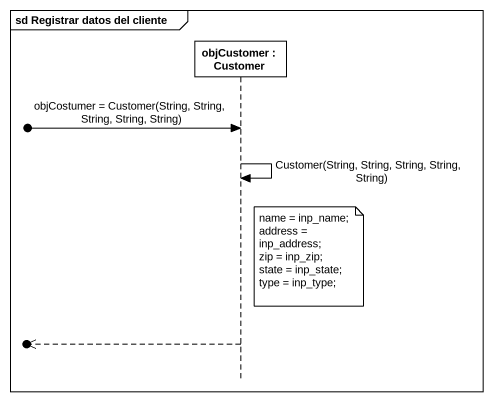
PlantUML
@startuml
mainframe sd Registrar datos del cliente
hide footbox
participant "objCustomer : Customer" as objCustomer

[o-> objCustomer : objCostumer = Customer(String, String, String, String, String)
objCustomer -> objCustomer : Customer(String, String, String, String, String)
note right of objCustomer
  name = inp_name;
  address = inp_address;
  zip = inp_zip;
  state = inp_state;
  type = inp_type;
end note
[o<<-- objCustomer
@enduml
